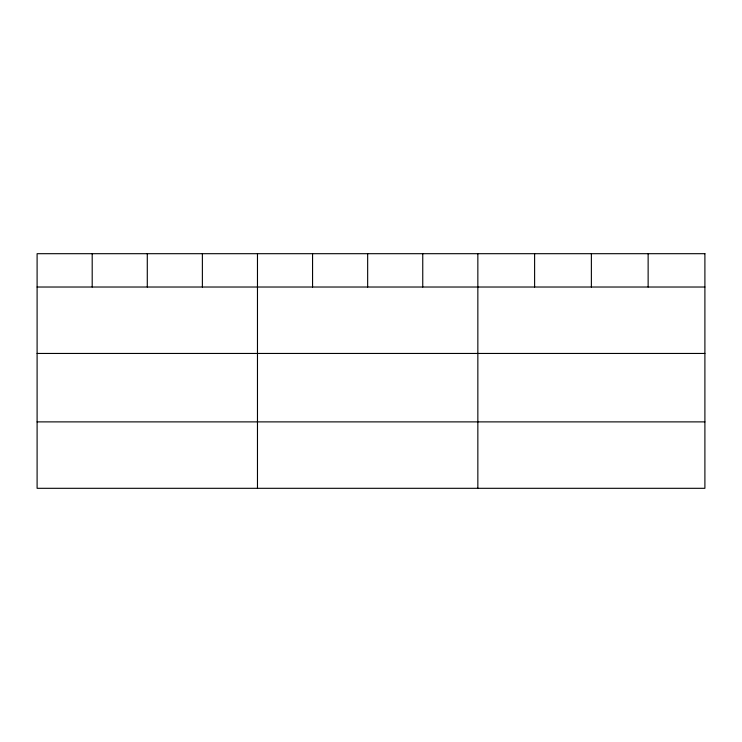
<?xml version="1.0" encoding="UTF-8"?>
<svg xmlns="http://www.w3.org/2000/svg" width="742" height="742" viewBox="0 0 742 742"><rect width="100%" height="100%" fill="white"/><g stroke="black" fill="none" stroke-linecap="round" stroke-linejoin="round"><path stroke-width="1.11" d="M37.1 287.024L704.9 287.024M37.1 353.452L704.9 353.452M37.1 421.883L704.9 421.883M648.137 253.69L648.137 287.024M591.374 253.69L591.374 287.024M534.611 253.69L534.611 287.024M477.848 253.69L477.848 488.31M422.755 253.69L422.755 287.024M367.661 253.69L367.661 287.024M312.567 253.69L312.567 287.024M257.474 253.69L257.474 488.31M202.38 253.69L202.38 287.024M147.287 253.69L147.287 287.024M92.194 253.69L92.194 287.024M704.9 253.69L37.1 253.69L37.1 488.31L704.9 488.31L704.9 253.69"/></g></svg>
